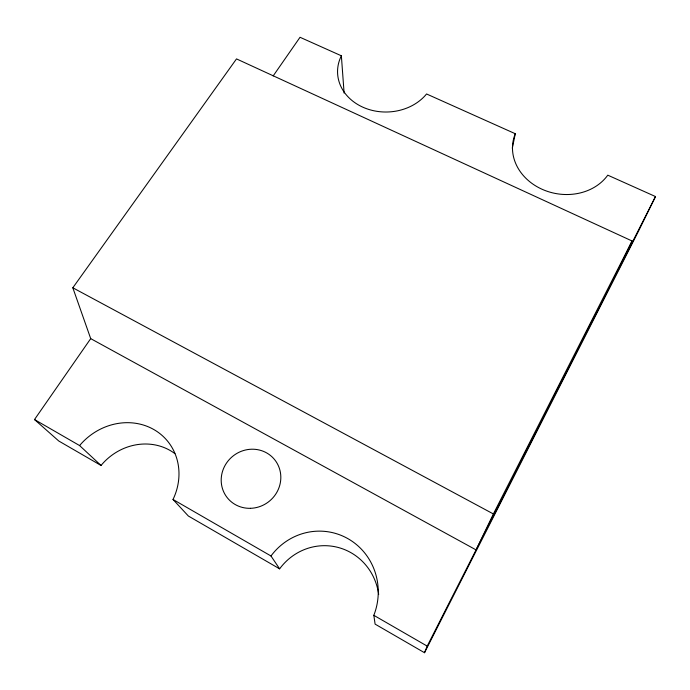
<?xml version="1.0" encoding="UTF-8"?>
<svg xmlns="http://www.w3.org/2000/svg" width="690" height="690" viewBox="0 0 690 690"><rect width="100%" height="100%" fill="white"/><g stroke="black" fill="none" stroke-linecap="round" stroke-linejoin="round"><path stroke-width="1.03" d="M512.299 148.203L515.292 133.731L426.567 93.969A48.818 40.805 -1.7 0 1 362.94 107.226A48.818 40.805 -1.7 0 1 341.369 55.795L300.029 37.277L273.171 75.935M618.162 270.083L632.092 241L236.506 58.9L72.821 287.782L90.709 338.626L34.5 419.546L79.6 445.568A59.4 53.993 -42.5 0 1 154.025 429.646A59.4 53.993 -42.5 0 1 173.018 499.465L270.98 555.985A62.005 59.771 -75.4 0 1 348.278 538.864A62.005 59.771 -75.4 0 1 373.825 615.325L375.101 624.122L424.514 652.723L427.196 646.116L655.5 196.555L607.778 175.165A51.483 43.746 10.4 0 1 542.133 189.293A51.483 43.746 10.4 0 1 515.292 133.731M632.092 241L493.385 513.955L476.066 549.895L90.709 338.626M655.5 196.555L638.647 230.883L424.514 652.723M72.821 287.782L493.385 513.955M373.825 615.325L427.196 646.116M174.889 453.615A55.243 50.62 -44.5 0 0 101.033 465.465L58.771 441.005L34.5 419.546M378.681 594.495A57.658 55.459 -78.2 0 0 337.902 547.386A57.658 55.459 -78.2 0 0 279.623 568.845L188.353 516.016L173.018 499.465M79.6 445.568L101.033 465.465M270.98 555.985L279.623 568.845M341.369 55.795L344.103 93.072M250.522 508.314A30.386 28.98 -39.7 0 0 277.078 463.223A30.386 28.98 -39.7 0 0 225.432 464.767A30.386 28.98 -39.7 0 0 250.522 508.314"/></g></svg>
